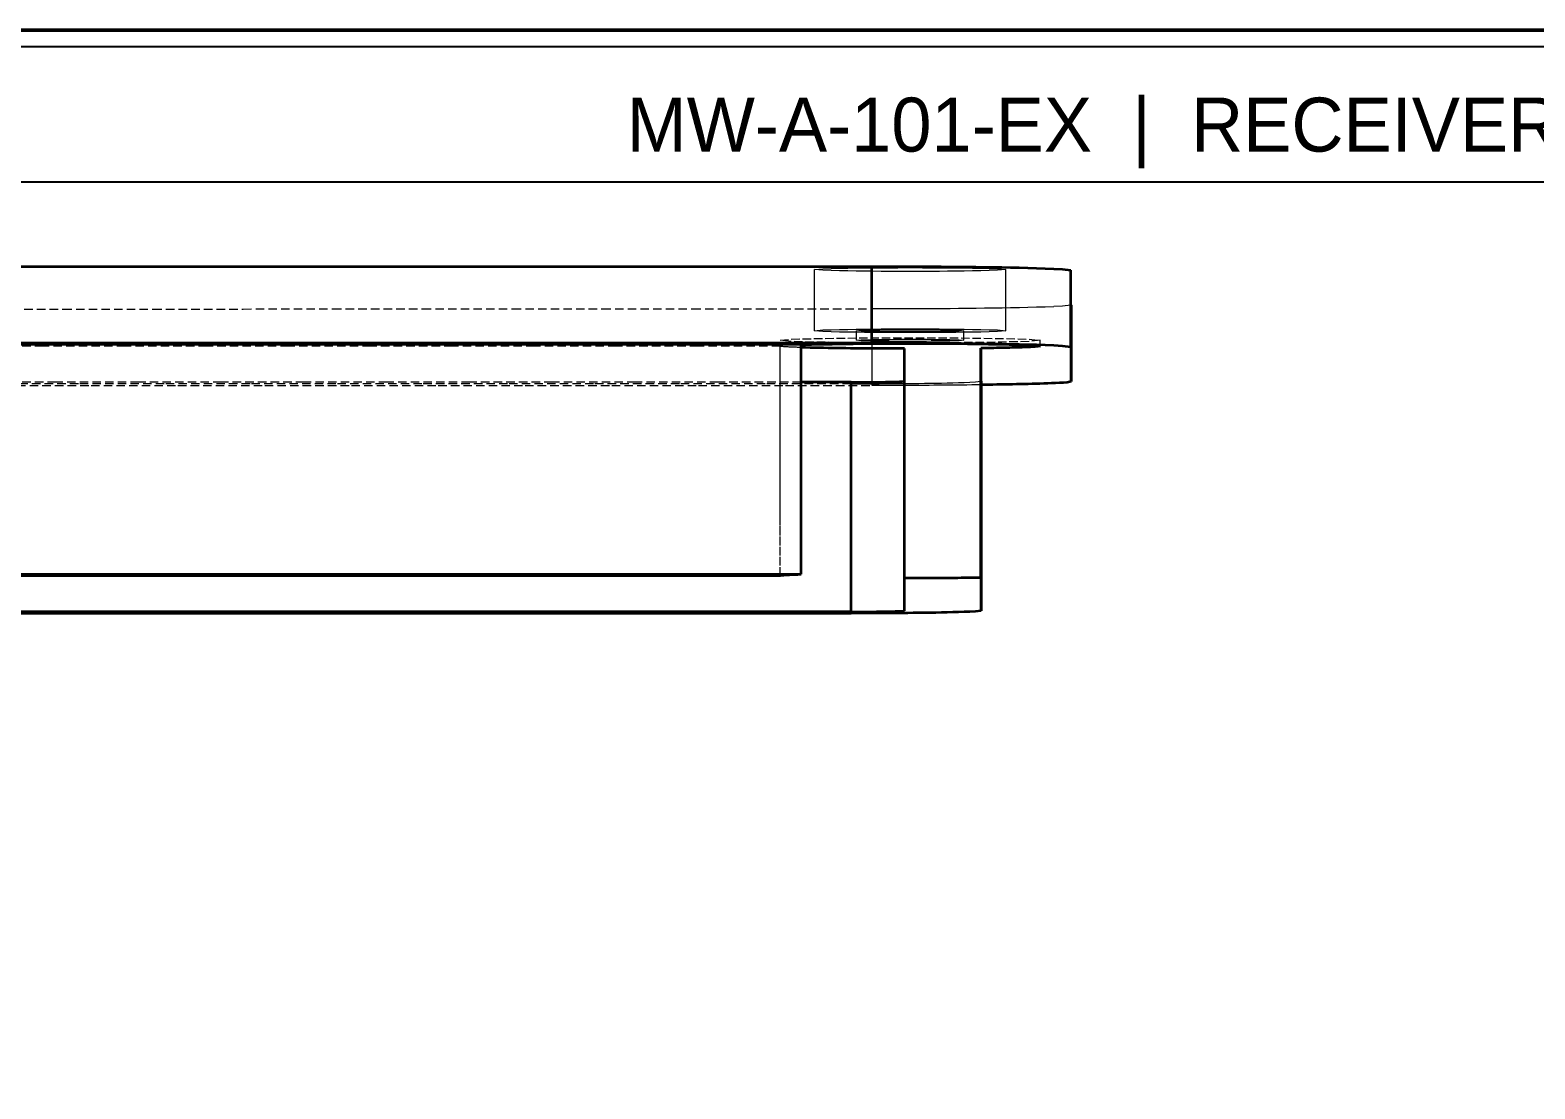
# Model space of a CAD drawing. Header units: millimetres. Extents: x 10 to 410, y 10 to 287.
# Drawn here: x 120.8 to 210, y 224.3 to 287 of the extents above; entities that cross this region are included whole.
import ezdxf
from ezdxf.enums import TextEntityAlignment as Align

# ---------------------------------------------------------------- set-up
doc = ezdxf.new("R2010")
doc.units = ezdxf.units.MM
doc.linetypes.add('DASHED', pattern=[0.75, 0.5, -0.25])
for name, color, linetype, lineweight in [('BORDER', 7, 'CONTINUOUS', 50), ('HIDDEN', 8, 'DASHED', 18), ('TITLE_BLOCK', 7, 'CONTINUOUS', 25), ('VISIBLE', 7, 'CONTINUOUS', 35)]:
    doc.layers.add(name, color=color, linetype=linetype, lineweight=lineweight)

msp = doc.modelspace()

# ---------------------------------------------------------------- linework, layer by layer
at = {"layer": 'BORDER'}
msp.add_lwpolyline([(10, 10), (410, 10), (410, 287), (10, 287)], close=True, dxfattribs=at)
at = {"layer": 'HIDDEN'}
for points in [[(167.316, 272.812), (167.805, 272.857), (168.298, 272.875), (168.791, 272.887), (169.284, 272.897), (169.777, 272.904), (170.271, 272.91), (170.764, 272.915), (171.257, 272.919), (171.751, 272.921), (172.244, 272.923), (172.738, 272.924), (173.231, 272.924), (173.724, 272.923), (174.218, 272.921), (174.711, 272.919), (175.204, 272.915), (175.698, 272.91), (176.191, 272.904), (176.684, 272.897), (177.178, 272.887), (177.671, 272.875), (178.164, 272.857), (178.653, 272.812)], [(178.653, 272.812), (178.165, 272.766), (177.672, 272.749), (177.178, 272.737), (176.685, 272.727), (176.192, 272.72), (175.699, 272.714), (175.205, 272.709), (174.712, 272.705), (174.219, 272.703), (173.725, 272.701), (173.232, 272.7), (172.738, 272.7), (172.245, 272.701), (171.752, 272.703), (171.258, 272.705), (170.765, 272.709), (170.272, 272.714), (169.778, 272.72), (169.285, 272.727), (168.792, 272.737), (168.298, 272.749), (167.805, 272.766), (167.316, 272.812)], [(167.316, 269.185), (167.316, 269.342), (167.316, 269.5), (167.316, 269.658), (167.316, 269.815), (167.316, 269.973), (167.316, 270.131), (167.316, 270.289), (167.316, 270.446), (167.316, 270.604), (167.316, 270.762), (167.316, 270.919), (167.316, 271.077), (167.316, 271.235), (167.316, 271.393), (167.316, 271.55), (167.316, 271.708), (167.316, 271.866), (167.316, 272.023), (167.316, 272.181), (167.316, 272.339), (167.316, 272.497), (167.316, 272.654), (167.316, 272.812)], [(178.653, 272.812), (178.653, 272.812), (178.653, 272.812), (178.653, 272.812), (178.653, 272.812), (178.653, 272.812), (178.653, 272.812), (178.653, 272.812), (178.653, 272.812), (178.653, 272.812), (178.653, 272.812), (178.653, 272.812), (178.653, 272.812), (178.653, 272.812), (178.653, 272.812), (178.653, 272.812), (178.653, 272.812), (178.653, 272.812), (178.653, 272.812), (178.653, 272.812), (178.653, 272.812), (178.653, 272.812), (178.653, 272.812), (178.653, 272.812)], [(178.653, 269.185), (178.653, 269.342), (178.653, 269.5), (178.653, 269.658), (178.653, 269.815), (178.653, 269.973), (178.653, 270.131), (178.653, 270.289), (178.653, 270.446), (178.653, 270.604), (178.653, 270.762), (178.653, 270.919), (178.653, 271.077), (178.653, 271.235), (178.653, 271.393), (178.653, 271.55), (178.653, 271.708), (178.653, 271.866), (178.653, 272.023), (178.653, 272.181), (178.653, 272.339), (178.653, 272.497), (178.653, 272.654), (178.653, 272.812)], [(182.508, 272.767), (182.509, 272.678), (182.509, 272.588), (182.51, 272.499), (182.51, 272.409), (182.511, 272.319), (182.511, 272.23), (182.511, 272.14), (182.512, 272.051), (182.512, 271.961), (182.513, 271.872), (182.513, 271.782), (182.514, 271.693), (182.514, 271.603), (182.514, 271.513), (182.515, 271.424), (182.515, 271.334), (182.516, 271.245), (182.516, 271.155), (182.517, 271.066), (182.517, 270.976), (182.517, 270.887), (182.518, 270.797), (182.518, 270.707)], [(48.284, 270.474), (53.607, 270.474), (58.931, 270.474), (64.255, 270.474), (69.578, 270.474), (74.902, 270.474), (80.226, 270.474), (85.55, 270.474), (90.873, 270.474), (96.197, 270.474), (101.521, 270.474), (106.844, 270.474), (112.168, 270.474), (117.492, 270.474), (122.815, 270.474), (128.139, 270.474), (133.463, 270.474), (138.786, 270.475), (144.11, 270.475), (149.434, 270.475), (154.757, 270.475), (160.081, 270.475), (165.405, 270.475), (170.728, 270.475)], [(182.508, 270.698), (182, 270.639), (181.489, 270.612), (180.977, 270.592), (180.464, 270.576), (179.952, 270.562), (179.44, 270.551), (178.927, 270.54), (178.415, 270.531), (177.903, 270.523), (177.39, 270.515), (176.878, 270.509), (176.365, 270.503), (175.853, 270.498), (175.341, 270.493), (174.828, 270.489), (174.316, 270.486), (173.803, 270.483), (173.291, 270.48), (172.778, 270.478), (172.266, 270.477), (171.753, 270.475), (171.241, 270.475), (170.728, 270.475)], [(170.728, 265.94), (170.728, 266.138), (170.728, 266.335), (170.728, 266.532), (170.728, 266.729), (170.728, 266.926), (170.728, 267.123), (170.728, 267.32), (170.728, 267.518), (170.728, 267.715), (170.728, 267.912), (170.728, 268.109), (170.728, 268.306), (170.728, 268.503), (170.728, 268.7), (170.728, 268.897), (170.728, 269.095), (170.728, 269.292), (170.728, 269.489), (170.728, 269.686), (170.728, 269.883), (170.728, 270.08), (170.728, 270.277), (170.728, 270.475)], [(167.316, 269.185), (167.805, 269.23), (168.298, 269.248), (168.791, 269.26), (169.284, 269.269), (169.777, 269.277), (170.271, 269.283), (170.764, 269.288), (171.257, 269.291), (171.751, 269.294), (172.244, 269.296), (172.738, 269.296), (173.231, 269.296), (173.724, 269.296), (174.218, 269.294), (174.711, 269.291), (175.204, 269.288), (175.698, 269.283), (176.191, 269.277), (176.684, 269.269), (177.178, 269.26), (177.671, 269.248), (178.164, 269.23), (178.653, 269.185)], [(165.275, 268.618), (165.94, 268.68), (166.61, 268.704), (167.281, 268.72), (167.952, 268.733), (168.623, 268.743), (169.294, 268.752), (169.965, 268.758), (170.636, 268.763), (171.307, 268.766), (171.978, 268.769), (172.649, 268.77), (173.32, 268.77), (173.991, 268.769), (174.662, 268.766), (175.332, 268.763), (176.003, 268.758), (176.674, 268.752), (177.345, 268.743), (178.016, 268.733), (178.687, 268.72), (179.358, 268.704), (180.029, 268.68), (180.694, 268.618)], [(180.694, 268.618), (180.03, 268.556), (179.359, 268.532), (178.688, 268.515), (178.017, 268.503), (177.347, 268.492), (176.676, 268.484), (176.005, 268.478), (175.334, 268.473), (174.663, 268.469), (173.992, 268.467), (173.321, 268.466), (172.65, 268.466), (171.979, 268.467), (171.308, 268.469), (170.637, 268.473), (169.966, 268.478), (169.295, 268.484), (168.624, 268.492), (167.953, 268.503), (167.282, 268.515), (166.611, 268.532), (165.941, 268.556), (165.275, 268.618)], [(165.275, 254.676), (165.275, 255.282), (165.275, 255.888), (165.275, 256.494), (165.275, 257.1), (165.275, 257.706), (165.275, 258.313), (165.275, 258.919), (165.275, 259.525), (165.275, 260.131), (165.275, 260.737), (165.275, 261.344), (165.275, 261.95), (165.275, 262.556), (165.275, 263.162), (165.275, 263.768), (165.275, 264.375), (165.275, 264.981), (165.275, 265.587), (165.275, 266.193), (165.275, 266.799), (165.275, 267.406), (165.275, 268.012), (165.275, 268.618)], [(178.653, 269.185), (178.165, 269.139), (177.672, 269.122), (177.178, 269.109), (176.685, 269.1), (176.192, 269.092), (175.699, 269.086), (175.205, 269.082), (174.712, 269.078), (174.219, 269.075), (173.725, 269.074), (173.232, 269.073), (172.738, 269.073), (172.245, 269.074), (171.752, 269.075), (171.258, 269.078), (170.765, 269.082), (170.272, 269.086), (169.778, 269.092), (169.285, 269.1), (168.792, 269.109), (168.298, 269.122), (167.805, 269.139), (167.316, 269.185)], [(169.81, 269.185), (170.084, 269.21), (170.36, 269.22), (170.636, 269.227), (170.912, 269.232), (171.189, 269.236), (171.465, 269.24), (171.741, 269.242), (172.017, 269.244), (172.294, 269.246), (172.57, 269.247), (172.846, 269.247), (173.123, 269.247), (173.399, 269.247), (173.675, 269.246), (173.951, 269.244), (174.228, 269.242), (174.504, 269.24), (174.78, 269.236), (175.057, 269.232), (175.333, 269.227), (175.609, 269.22), (175.885, 269.21), (176.159, 269.185)], [(176.159, 269.185), (175.885, 269.159), (175.609, 269.149), (175.333, 269.142), (175.057, 269.137), (174.781, 269.133), (174.504, 269.13), (174.228, 269.127), (173.952, 269.125), (173.676, 269.123), (173.399, 269.123), (173.123, 269.122), (172.847, 269.122), (172.571, 269.123), (172.294, 269.123), (172.018, 269.125), (171.742, 269.127), (171.465, 269.13), (171.189, 269.133), (170.913, 269.137), (170.637, 269.142), (170.36, 269.149), (170.084, 269.159), (169.81, 269.185)], [(169.81, 268.618), (169.81, 268.643), (169.81, 268.667), (169.81, 268.692), (169.81, 268.716), (169.81, 268.741), (169.81, 268.766), (169.81, 268.79), (169.81, 268.815), (169.81, 268.84), (169.81, 268.864), (169.81, 268.889), (169.81, 268.914), (169.81, 268.938), (169.81, 268.963), (169.81, 268.988), (169.81, 269.012), (169.81, 269.037), (169.81, 269.061), (169.81, 269.086), (169.81, 269.111), (169.81, 269.135), (169.81, 269.16), (169.81, 269.185)], [(169.81, 268.618), (170.084, 268.643), (170.36, 268.653), (170.636, 268.66), (170.912, 268.665), (171.189, 268.67), (171.465, 268.673), (171.741, 268.676), (172.017, 268.678), (172.294, 268.679), (172.57, 268.68), (172.846, 268.681), (173.123, 268.681), (173.399, 268.68), (173.675, 268.679), (173.951, 268.678), (174.228, 268.676), (174.504, 268.673), (174.78, 268.67), (175.057, 268.665), (175.333, 268.66), (175.609, 268.653), (175.885, 268.643), (176.159, 268.618)], [(176.159, 268.618), (175.885, 268.592), (175.609, 268.583), (175.333, 268.576), (175.057, 268.57), (174.781, 268.566), (174.504, 268.563), (174.228, 268.56), (173.952, 268.558), (173.676, 268.557), (173.399, 268.556), (173.123, 268.555), (172.847, 268.555), (172.571, 268.556), (172.294, 268.557), (172.018, 268.558), (171.742, 268.56), (171.465, 268.563), (171.189, 268.566), (170.913, 268.57), (170.637, 268.576), (170.36, 268.583), (170.084, 268.592), (169.81, 268.618)], [(176.159, 269.185), (176.159, 269.185), (176.159, 269.185), (176.159, 269.185), (176.159, 269.185), (176.159, 269.185), (176.159, 269.185), (176.159, 269.185), (176.159, 269.185), (176.159, 269.185), (176.159, 269.185), (176.159, 269.185), (176.159, 269.185), (176.159, 269.185), (176.159, 269.185), (176.159, 269.185), (176.159, 269.185), (176.159, 269.185), (176.159, 269.185), (176.159, 269.185), (176.159, 269.185), (176.159, 269.185), (176.159, 269.185), (176.159, 269.185)], [(176.159, 268.618), (176.159, 268.643), (176.159, 268.667), (176.159, 268.692), (176.159, 268.716), (176.159, 268.741), (176.159, 268.766), (176.159, 268.79), (176.159, 268.815), (176.159, 268.84), (176.159, 268.864), (176.159, 268.889), (176.159, 268.914), (176.159, 268.938), (176.159, 268.963), (176.159, 268.988), (176.159, 269.012), (176.159, 269.037), (176.159, 269.061), (176.159, 269.086), (176.159, 269.111), (176.159, 269.135), (176.159, 269.16), (176.159, 269.185)], [(176.159, 268.618), (176.159, 268.618), (176.159, 268.618), (176.159, 268.618), (176.159, 268.618), (176.159, 268.618), (176.159, 268.618), (176.159, 268.618), (176.159, 268.618), (176.159, 268.618), (176.159, 268.618), (176.159, 268.618), (176.159, 268.618), (176.159, 268.618), (176.159, 268.618), (176.159, 268.618), (176.159, 268.618), (176.159, 268.618), (176.159, 268.618), (176.159, 268.618), (176.159, 268.618), (176.159, 268.618), (176.159, 268.618), (176.159, 268.618)], [(178.653, 269.185), (178.653, 269.185), (178.653, 269.185), (178.653, 269.185), (178.653, 269.185), (178.653, 269.185), (178.653, 269.185), (178.653, 269.185), (178.653, 269.185), (178.653, 269.185), (178.653, 269.185), (178.653, 269.185), (178.653, 269.185), (178.653, 269.185), (178.653, 269.185), (178.653, 269.185), (178.653, 269.185), (178.653, 269.185), (178.653, 269.185), (178.653, 269.185), (178.653, 269.185), (178.653, 269.185), (178.653, 269.185), (178.653, 269.185)], [(180.694, 268.618), (180.694, 268.618), (180.694, 268.618), (180.694, 268.618), (180.694, 268.618), (180.694, 268.618), (180.694, 268.618), (180.694, 268.618), (180.694, 268.618), (180.694, 268.618), (180.694, 268.618), (180.694, 268.618), (180.694, 268.618), (180.694, 268.618), (180.694, 268.618), (180.694, 268.618), (180.694, 268.618), (180.694, 268.618), (180.694, 268.618), (180.694, 268.618), (180.694, 268.618), (180.694, 268.618), (180.694, 268.618), (180.694, 268.618)], [(180.694, 268.278), (180.694, 268.293), (180.694, 268.307), (180.694, 268.322), (180.694, 268.337), (180.694, 268.352), (180.694, 268.367), (180.694, 268.381), (180.694, 268.396), (180.694, 268.411), (180.694, 268.426), (180.694, 268.44), (180.694, 268.455), (180.694, 268.47), (180.694, 268.485), (180.694, 268.5), (180.694, 268.514), (180.694, 268.529), (180.694, 268.544), (180.694, 268.559), (180.694, 268.574), (180.694, 268.588), (180.694, 268.603), (180.694, 268.618)], [(165.283, 268.271), (160.432, 268.271), (155.58, 268.271), (150.729, 268.271), (145.878, 268.271), (141.027, 268.271), (136.176, 268.271), (131.325, 268.271), (126.474, 268.271), (121.623, 268.271), (116.772, 268.271), (111.92, 268.271), (107.069, 268.271), (102.218, 268.271), (97.367, 268.271), (92.516, 268.271), (87.665, 268.271), (82.814, 268.271), (77.963, 268.271), (73.111, 268.271), (68.26, 268.271), (63.409, 268.271), (58.558, 268.271), (53.707, 268.271)], [(165.283, 254.682), (165.283, 255.273), (165.283, 255.864), (165.283, 256.455), (165.283, 257.046), (165.283, 257.636), (165.283, 258.227), (165.283, 258.818), (165.283, 259.409), (165.283, 260), (165.283, 260.59), (165.283, 261.181), (165.283, 261.772), (165.283, 262.363), (165.283, 262.954), (165.283, 263.545), (165.283, 264.135), (165.283, 264.726), (165.283, 265.317), (165.283, 265.908), (165.283, 266.499), (165.283, 267.089), (165.283, 267.68), (165.283, 268.271)], [(166.516, 268.195), (166.462, 268.197), (166.408, 268.198), (166.355, 268.2), (166.301, 268.202), (166.247, 268.204), (166.193, 268.206), (166.14, 268.208), (166.086, 268.21), (166.032, 268.212), (165.979, 268.214), (165.925, 268.217), (165.871, 268.219), (165.817, 268.222), (165.764, 268.225), (165.71, 268.227), (165.656, 268.231), (165.603, 268.234), (165.549, 268.238), (165.495, 268.242), (165.442, 268.246), (165.388, 268.252), (165.335, 268.259), (165.283, 268.271)], [(172.655, 266.198), (172.654, 266.282), (172.654, 266.366), (172.653, 266.449), (172.653, 266.533), (172.653, 266.617), (172.652, 266.701), (172.652, 266.785), (172.651, 266.868), (172.651, 266.952), (172.651, 267.036), (172.65, 267.12), (172.65, 267.204), (172.649, 267.288), (172.649, 267.371), (172.649, 267.455), (172.648, 267.539), (172.648, 267.623), (172.647, 267.707), (172.647, 267.79), (172.647, 267.874), (172.646, 267.958), (172.646, 268.042), (172.645, 268.126)], [(52.473, 265.94), (57.614, 265.94), (62.756, 265.94), (67.898, 265.94), (73.039, 265.94), (78.181, 265.94), (83.322, 265.94), (88.464, 265.94), (93.605, 265.94), (98.747, 265.94), (103.888, 265.94), (109.03, 265.94), (114.171, 265.94), (119.313, 265.94), (124.455, 265.94), (129.596, 265.94), (134.738, 265.94), (139.879, 265.94), (145.021, 265.94), (150.162, 265.94), (155.304, 265.94), (160.445, 265.94), (165.587, 265.94), (170.728, 265.94)], [(169.481, 266.046), (164.394, 266.046), (159.307, 266.046), (154.22, 266.046), (149.134, 266.046), (144.047, 266.046), (138.96, 266.046), (133.873, 266.046), (128.786, 266.046), (123.699, 266.046), (118.613, 266.046), (113.526, 266.046), (108.439, 266.046), (103.352, 266.046), (98.265, 266.046), (93.179, 266.046), (88.092, 266.046), (83.005, 266.046), (77.918, 266.045), (72.831, 266.045), (67.744, 266.045), (62.658, 266.045), (57.571, 266.045), (52.484, 266.045)], [(166.516, 266.135), (161.612, 266.135), (156.707, 266.135), (151.803, 266.135), (146.899, 266.135), (141.995, 266.135), (137.09, 266.135), (132.186, 266.135), (127.282, 266.135), (122.377, 266.135), (117.473, 266.135), (112.569, 266.135), (107.664, 266.135), (102.76, 266.135), (97.856, 266.135), (92.952, 266.135), (88.047, 266.135), (83.143, 266.135), (78.239, 266.135), (73.334, 266.135), (68.43, 266.135), (63.526, 266.135), (58.622, 266.135), (53.717, 266.135)], [(169.481, 266.046), (169.816, 266.046), (170.151, 266.046), (170.486, 266.047), (170.821, 266.048), (171.155, 266.049), (171.49, 266.051), (171.825, 266.053), (172.16, 266.055), (172.495, 266.058), (172.83, 266.061), (173.165, 266.064), (173.5, 266.068), (173.835, 266.072), (174.17, 266.077), (174.505, 266.082), (174.839, 266.088), (175.174, 266.095), (175.509, 266.103), (175.844, 266.112), (176.179, 266.123), (176.513, 266.136), (176.848, 266.153), (177.18, 266.19)], [(169.481, 252.443), (169.481, 253.035), (169.481, 253.626), (169.481, 254.218), (169.481, 254.809), (169.481, 255.4), (169.481, 255.992), (169.481, 256.583), (169.481, 257.175), (169.481, 257.766), (169.481, 258.357), (169.481, 258.949), (169.481, 259.54), (169.481, 260.132), (169.481, 260.723), (169.481, 261.314), (169.481, 261.906), (169.481, 262.497), (169.481, 263.089), (169.481, 263.68), (169.481, 264.271), (169.481, 264.863), (169.481, 265.454), (169.481, 266.046)], [(177.19, 265.979), (176.909, 265.975), (176.628, 265.972), (176.347, 265.969), (176.066, 265.966), (175.785, 265.963), (175.504, 265.96), (175.223, 265.958), (174.942, 265.956), (174.661, 265.954), (174.38, 265.952), (174.1, 265.95), (173.819, 265.949), (173.538, 265.947), (173.257, 265.946), (172.976, 265.945), (172.695, 265.944), (172.414, 265.943), (172.133, 265.942), (171.852, 265.942), (171.571, 265.941), (171.29, 265.941), (171.009, 265.941), (170.728, 265.94)], [(172.645, 266.193), (172.646, 266.193), (172.646, 266.193), (172.647, 266.193), (172.647, 266.194), (172.648, 266.194), (172.648, 266.194), (172.648, 266.194), (172.649, 266.194), (172.649, 266.194), (172.65, 266.194), (172.65, 266.195), (172.651, 266.195), (172.651, 266.195), (172.652, 266.195), (172.652, 266.195), (172.652, 266.196), (172.653, 266.196), (172.653, 266.196), (172.654, 266.196), (172.654, 266.197), (172.654, 266.197), (172.655, 266.197), (172.655, 266.198)], [(172.655, 266.198), (172.655, 266.198), (172.655, 266.198), (172.655, 266.198), (172.655, 266.198), (172.655, 266.198), (172.655, 266.198), (172.655, 266.198), (172.655, 266.198), (172.655, 266.198), (172.655, 266.198), (172.655, 266.198), (172.655, 266.198), (172.655, 266.198), (172.655, 266.198), (172.655, 266.198), (172.655, 266.198), (172.655, 266.198), (172.655, 266.198), (172.655, 266.198), (172.655, 266.198), (172.655, 266.198), (172.655, 266.198), (172.655, 266.198)], [(172.655, 266.198), (172.655, 265.607), (172.655, 265.015), (172.655, 264.424), (172.655, 263.832), (172.655, 263.241), (172.655, 262.649), (172.655, 262.058), (172.655, 261.467), (172.655, 260.875), (172.655, 260.284), (172.655, 259.692), (172.655, 259.101), (172.655, 258.51), (172.655, 257.918), (172.655, 257.327), (172.655, 256.735), (172.655, 256.144), (172.655, 255.553), (172.655, 254.961), (172.655, 254.37), (172.655, 253.778), (172.655, 253.187), (172.655, 252.596)], [(172.655, 252.596), (172.655, 253.187), (172.655, 253.778), (172.655, 254.37), (172.655, 254.961), (172.655, 255.553), (172.655, 256.144), (172.655, 256.735), (172.655, 257.327), (172.655, 257.918), (172.655, 258.51), (172.655, 259.101), (172.655, 259.692), (172.655, 260.284), (172.655, 260.875), (172.655, 261.467), (172.655, 262.058), (172.655, 262.649), (172.655, 263.241), (172.655, 263.832), (172.655, 264.424), (172.655, 265.015), (172.655, 265.607), (172.655, 266.198)]]:
    msp.add_lwpolyline(points, dxfattribs=at)
at = {"layer": 'TITLE_BLOCK'}
msp.add_lwpolyline([(12, 278), (408, 278), (408, 286), (12, 286)], close=True, dxfattribs=at)
at = {"layer": 'VISIBLE'}
for points in [[(48.272, 273), (53.595, 273), (58.919, 273), (64.243, 273), (69.566, 273), (74.89, 273), (80.214, 273), (85.537, 273), (90.861, 273), (96.185, 273), (101.508, 273), (106.832, 273), (112.156, 273), (117.479, 273), (122.803, 273), (128.127, 273), (133.45, 273), (138.774, 273), (144.098, 273), (149.422, 273), (154.745, 273), (160.069, 273), (165.393, 273), (170.716, 273)], [(170.716, 273), (171.229, 273), (171.743, 272.999), (172.256, 272.998), (172.769, 272.996), (173.282, 272.994), (173.795, 272.992), (174.308, 272.989), (174.822, 272.985), (175.335, 272.981), (175.848, 272.977), (176.361, 272.972), (176.874, 272.966), (177.387, 272.959), (177.9, 272.952), (178.413, 272.944), (178.927, 272.934), (179.44, 272.924), (179.953, 272.912), (180.466, 272.898), (180.979, 272.882), (181.491, 272.862), (182.004, 272.835), (182.508, 272.767)], [(170.716, 268.466), (170.716, 268.663), (170.716, 268.86), (170.716, 269.057), (170.716, 269.254), (170.716, 269.452), (170.716, 269.649), (170.716, 269.846), (170.716, 270.043), (170.716, 270.24), (170.716, 270.437), (170.716, 270.634), (170.716, 270.832), (170.716, 271.029), (170.716, 271.226), (170.716, 271.423), (170.716, 271.62), (170.716, 271.817), (170.716, 272.014), (170.716, 272.211), (170.716, 272.409), (170.716, 272.606), (170.716, 272.803), (170.716, 273)], [(182.508, 268.233), (182.508, 268.43), (182.508, 268.627), (182.508, 268.824), (182.508, 269.022), (182.508, 269.219), (182.508, 269.416), (182.508, 269.613), (182.508, 269.81), (182.508, 270.007), (182.508, 270.204), (182.508, 270.402), (182.508, 270.599), (182.508, 270.796), (182.508, 270.993), (182.508, 271.19), (182.508, 271.387), (182.508, 271.584), (182.508, 271.782), (182.508, 271.979), (182.508, 272.176), (182.508, 272.373), (182.508, 272.57), (182.508, 272.767)], [(182.518, 270.707), (182.518, 270.707), (182.518, 270.706), (182.518, 270.706), (182.518, 270.705), (182.517, 270.704), (182.517, 270.704), (182.517, 270.703), (182.516, 270.703), (182.516, 270.703), (182.515, 270.702), (182.515, 270.702), (182.514, 270.701), (182.514, 270.701), (182.513, 270.701), (182.513, 270.7), (182.512, 270.7), (182.512, 270.7), (182.511, 270.699), (182.511, 270.699), (182.51, 270.699), (182.51, 270.698), (182.509, 270.698), (182.508, 270.698)], [(182.518, 270.707), (182.518, 270.707), (182.518, 270.707), (182.518, 270.707), (182.518, 270.707), (182.518, 270.707), (182.518, 270.707), (182.518, 270.707), (182.518, 270.707), (182.518, 270.707), (182.518, 270.707), (182.518, 270.707), (182.518, 270.707), (182.518, 270.707), (182.518, 270.707), (182.518, 270.707), (182.518, 270.707), (182.518, 270.707), (182.518, 270.707), (182.518, 270.707), (182.518, 270.707), (182.518, 270.707), (182.518, 270.707), (182.518, 270.707)], [(182.518, 266.173), (182.518, 266.37), (182.518, 266.568), (182.518, 266.765), (182.518, 266.962), (182.518, 267.159), (182.518, 267.356), (182.518, 267.553), (182.518, 267.75), (182.518, 267.948), (182.518, 268.145), (182.518, 268.342), (182.518, 268.539), (182.518, 268.736), (182.518, 268.933), (182.518, 269.13), (182.518, 269.327), (182.518, 269.525), (182.518, 269.722), (182.518, 269.919), (182.518, 270.116), (182.518, 270.313), (182.518, 270.51), (182.518, 270.707)], [(182.518, 270.707), (182.518, 270.51), (182.518, 270.313), (182.518, 270.116), (182.518, 269.919), (182.518, 269.722), (182.518, 269.525), (182.518, 269.327), (182.518, 269.13), (182.518, 268.933), (182.518, 268.736), (182.518, 268.539), (182.518, 268.342), (182.518, 268.145), (182.518, 267.948), (182.518, 267.75), (182.518, 267.553), (182.518, 267.356), (182.518, 267.159), (182.518, 266.962), (182.518, 266.765), (182.518, 266.568), (182.518, 266.37), (182.518, 266.173)], [(48.272, 268.466), (53.595, 268.466), (58.919, 268.466), (64.243, 268.466), (69.566, 268.466), (74.89, 268.466), (80.214, 268.466), (85.537, 268.466), (90.861, 268.466), (96.185, 268.466), (101.508, 268.466), (106.832, 268.466), (112.156, 268.466), (117.479, 268.466), (122.803, 268.466), (128.127, 268.466), (133.45, 268.466), (138.774, 268.466), (144.098, 268.466), (149.422, 268.466), (154.745, 268.466), (160.069, 268.466), (165.393, 268.466), (170.716, 268.466)], [(166.516, 268.361), (167.133, 268.377), (167.749, 268.39), (168.366, 268.4), (168.983, 268.408), (169.599, 268.415), (170.216, 268.42), (170.833, 268.424), (171.449, 268.427), (172.066, 268.429), (172.683, 268.43), (173.3, 268.43), (173.916, 268.429), (174.533, 268.427), (175.15, 268.424), (175.767, 268.42), (176.383, 268.414), (177, 268.408), (177.617, 268.4), (178.234, 268.389), (178.85, 268.377), (179.467, 268.36), (180.083, 268.337), (180.694, 268.278)], [(170.716, 268.466), (171.229, 268.466), (171.743, 268.465), (172.256, 268.464), (172.769, 268.462), (173.282, 268.46), (173.795, 268.458), (174.308, 268.455), (174.822, 268.451), (175.335, 268.447), (175.848, 268.443), (176.361, 268.437), (176.874, 268.432), (177.387, 268.425), (177.9, 268.418), (178.413, 268.409), (178.927, 268.4), (179.44, 268.39), (179.953, 268.378), (180.466, 268.364), (180.979, 268.348), (181.491, 268.328), (182.004, 268.3), (182.508, 268.233)], [(166.516, 268.361), (161.558, 268.361), (156.599, 268.361), (151.641, 268.361), (146.682, 268.361), (141.724, 268.361), (136.766, 268.361), (131.807, 268.361), (126.849, 268.361), (121.89, 268.361), (116.932, 268.361), (111.974, 268.361), (107.015, 268.361), (102.057, 268.361), (97.098, 268.361), (92.14, 268.361), (87.182, 268.361), (82.223, 268.361), (77.265, 268.36), (72.306, 268.36), (67.348, 268.36), (62.39, 268.36), (57.431, 268.36), (52.473, 268.36)], [(166.516, 254.758), (166.516, 255.35), (166.516, 255.941), (166.516, 256.533), (166.516, 257.124), (166.516, 257.715), (166.516, 258.307), (166.516, 258.898), (166.516, 259.49), (166.516, 260.081), (166.516, 260.672), (166.516, 261.264), (166.516, 261.855), (166.516, 262.447), (166.516, 263.038), (166.516, 263.629), (166.516, 264.221), (166.516, 264.812), (166.516, 265.404), (166.516, 265.995), (166.516, 266.586), (166.516, 267.178), (166.516, 267.769), (166.516, 268.361)], [(172.645, 268.126), (172.379, 268.126), (172.112, 268.127), (171.846, 268.127), (171.579, 268.128), (171.313, 268.129), (171.046, 268.13), (170.78, 268.132), (170.513, 268.134), (170.247, 268.136), (169.98, 268.138), (169.714, 268.14), (169.447, 268.143), (169.181, 268.145), (168.914, 268.149), (168.648, 268.152), (168.381, 268.156), (168.115, 268.16), (167.848, 268.164), (167.582, 268.169), (167.315, 268.175), (167.049, 268.181), (166.782, 268.187), (166.516, 268.195)], [(172.645, 254.523), (172.645, 255.115), (172.645, 255.706), (172.645, 256.298), (172.645, 256.889), (172.645, 257.48), (172.645, 258.072), (172.645, 258.663), (172.645, 259.255), (172.645, 259.846), (172.645, 260.437), (172.645, 261.029), (172.645, 261.62), (172.645, 262.212), (172.645, 262.803), (172.645, 263.394), (172.645, 263.986), (172.645, 264.577), (172.645, 265.169), (172.645, 265.76), (172.645, 266.352), (172.645, 266.943), (172.645, 267.534), (172.645, 268.126)], [(180.694, 268.278), (180.546, 268.248), (180.394, 268.236), (180.241, 268.226), (180.088, 268.219), (179.935, 268.212), (179.782, 268.206), (179.629, 268.201), (179.476, 268.196), (179.323, 268.191), (179.17, 268.187), (179.017, 268.183), (178.864, 268.179), (178.711, 268.176), (178.558, 268.173), (178.405, 268.17), (178.252, 268.167), (178.099, 268.164), (177.946, 268.161), (177.792, 268.159), (177.639, 268.156), (177.486, 268.154), (177.333, 268.152), (177.18, 268.15)], [(177.19, 266.198), (177.189, 266.283), (177.189, 266.368), (177.188, 266.453), (177.188, 266.537), (177.188, 266.622), (177.187, 266.707), (177.187, 266.792), (177.186, 266.877), (177.186, 266.962), (177.185, 267.047), (177.185, 267.132), (177.185, 267.216), (177.184, 267.301), (177.184, 267.386), (177.183, 267.471), (177.183, 267.556), (177.183, 267.641), (177.182, 267.726), (177.182, 267.811), (177.181, 267.895), (177.181, 267.98), (177.181, 268.065), (177.18, 268.15)], [(177.18, 254.548), (177.18, 255.139), (177.18, 255.731), (177.18, 256.322), (177.18, 256.913), (177.18, 257.505), (177.18, 258.096), (177.18, 258.688), (177.18, 259.279), (177.18, 259.87), (177.18, 260.462), (177.18, 261.053), (177.18, 261.645), (177.18, 262.236), (177.18, 262.827), (177.18, 263.419), (177.18, 264.01), (177.18, 264.602), (177.18, 265.193), (177.18, 265.784), (177.18, 266.376), (177.18, 266.967), (177.18, 267.559), (177.18, 268.15)], [(180.694, 268.278), (180.694, 268.278), (180.694, 268.278), (180.694, 268.278), (180.694, 268.278), (180.694, 268.278), (180.694, 268.278), (180.694, 268.278), (180.694, 268.278), (180.694, 268.278), (180.694, 268.278), (180.694, 268.278), (180.694, 268.278), (180.694, 268.278), (180.694, 268.278), (180.694, 268.278), (180.694, 268.278), (180.694, 268.278), (180.694, 268.278), (180.694, 268.278), (180.694, 268.278), (180.694, 268.278), (180.694, 268.278), (180.694, 268.278)], [(182.508, 268.233), (182.509, 268.144), (182.509, 268.054), (182.51, 267.964), (182.51, 267.875), (182.511, 267.785), (182.511, 267.696), (182.511, 267.606), (182.512, 267.517), (182.512, 267.427), (182.513, 267.338), (182.513, 267.248), (182.514, 267.158), (182.514, 267.069), (182.514, 266.979), (182.515, 266.89), (182.515, 266.8), (182.516, 266.711), (182.516, 266.621), (182.517, 266.532), (182.517, 266.442), (182.517, 266.352), (182.518, 266.263), (182.518, 266.173)], [(169.48, 266.135), (169.352, 266.135), (169.223, 266.135), (169.094, 266.135), (168.965, 266.135), (168.836, 266.135), (168.707, 266.135), (168.578, 266.135), (168.449, 266.135), (168.32, 266.135), (168.192, 266.135), (168.063, 266.135), (167.934, 266.135), (167.805, 266.135), (167.676, 266.135), (167.547, 266.135), (167.418, 266.135), (167.289, 266.135), (167.16, 266.135), (167.032, 266.135), (166.903, 266.135), (166.774, 266.135), (166.645, 266.135), (166.516, 266.135)], [(169.48, 266.135), (169.618, 266.135), (169.756, 266.135), (169.893, 266.136), (170.031, 266.136), (170.169, 266.137), (170.306, 266.137), (170.444, 266.138), (170.582, 266.139), (170.719, 266.14), (170.857, 266.141), (170.995, 266.143), (171.132, 266.144), (171.27, 266.146), (171.408, 266.148), (171.545, 266.15), (171.683, 266.153), (171.821, 266.156), (171.958, 266.159), (172.096, 266.162), (172.233, 266.167), (172.371, 266.172), (172.508, 266.179), (172.645, 266.193)], [(169.48, 252.533), (169.48, 253.124), (169.48, 253.716), (169.48, 254.307), (169.48, 254.899), (169.48, 255.49), (169.48, 256.081), (169.48, 256.673), (169.48, 257.264), (169.48, 257.856), (169.48, 258.447), (169.48, 259.038), (169.48, 259.63), (169.48, 260.221), (169.48, 260.813), (169.48, 261.404), (169.48, 261.995), (169.48, 262.587), (169.48, 263.178), (169.48, 263.77), (169.48, 264.361), (169.48, 264.952), (169.48, 265.544), (169.48, 266.135)], [(177.18, 266.19), (177.181, 266.191), (177.181, 266.191), (177.182, 266.191), (177.182, 266.191), (177.183, 266.191), (177.183, 266.192), (177.184, 266.192), (177.184, 266.192), (177.185, 266.192), (177.185, 266.193), (177.186, 266.193), (177.186, 266.193), (177.187, 266.194), (177.187, 266.194), (177.187, 266.194), (177.188, 266.195), (177.188, 266.195), (177.189, 266.195), (177.189, 266.196), (177.189, 266.196), (177.189, 266.197), (177.19, 266.197), (177.19, 266.198)], [(177.19, 266.198), (177.19, 266.198), (177.19, 266.198), (177.19, 266.198), (177.19, 266.198), (177.19, 266.198), (177.19, 266.198), (177.19, 266.198), (177.19, 266.198), (177.19, 266.198), (177.19, 266.198), (177.19, 266.198), (177.19, 266.198), (177.19, 266.198), (177.19, 266.198), (177.19, 266.198), (177.19, 266.198), (177.19, 266.198), (177.19, 266.198), (177.19, 266.198), (177.19, 266.198), (177.19, 266.198), (177.19, 266.198), (177.19, 266.198)], [(177.19, 252.596), (177.19, 253.187), (177.19, 253.778), (177.19, 254.37), (177.19, 254.961), (177.19, 255.553), (177.19, 256.144), (177.19, 256.735), (177.19, 257.327), (177.19, 257.918), (177.19, 258.51), (177.19, 259.101), (177.19, 259.692), (177.19, 260.284), (177.19, 260.875), (177.19, 261.467), (177.19, 262.058), (177.19, 262.649), (177.19, 263.241), (177.19, 263.832), (177.19, 264.424), (177.19, 265.015), (177.19, 265.607), (177.19, 266.198)], [(177.19, 266.198), (177.19, 265.607), (177.19, 265.015), (177.19, 264.424), (177.19, 263.832), (177.19, 263.241), (177.19, 262.649), (177.19, 262.058), (177.19, 261.467), (177.19, 260.875), (177.19, 260.284), (177.19, 259.692), (177.19, 259.101), (177.19, 258.51), (177.19, 257.918), (177.19, 257.327), (177.19, 256.735), (177.19, 256.144), (177.19, 255.553), (177.19, 254.961), (177.19, 254.37), (177.19, 253.778), (177.19, 253.187), (177.19, 252.596)], [(182.518, 266.173), (182.294, 266.128), (182.063, 266.109), (181.831, 266.095), (181.599, 266.083), (181.367, 266.073), (181.135, 266.064), (180.903, 266.056), (180.671, 266.048), (180.439, 266.041), (180.207, 266.035), (179.975, 266.029), (179.743, 266.023), (179.511, 266.018), (179.279, 266.013), (179.047, 266.008), (178.815, 266.004), (178.582, 266), (178.35, 265.996), (178.118, 265.992), (177.886, 265.988), (177.654, 265.985), (177.422, 265.982), (177.19, 265.979)], [(182.518, 266.173), (182.518, 266.173), (182.518, 266.173), (182.518, 266.173), (182.518, 266.173), (182.518, 266.173), (182.518, 266.173), (182.518, 266.173), (182.518, 266.173), (182.518, 266.173), (182.518, 266.173), (182.518, 266.173), (182.518, 266.173), (182.518, 266.173), (182.518, 266.173), (182.518, 266.173), (182.518, 266.173), (182.518, 266.173), (182.518, 266.173), (182.518, 266.173), (182.518, 266.173), (182.518, 266.173), (182.518, 266.173), (182.518, 266.173)], [(52.473, 254.758), (57.431, 254.758), (62.39, 254.758), (67.348, 254.758), (72.306, 254.758), (77.265, 254.758), (82.223, 254.758), (87.182, 254.758), (92.14, 254.758), (97.098, 254.758), (102.057, 254.758), (107.015, 254.758), (111.974, 254.758), (116.932, 254.758), (121.89, 254.758), (126.849, 254.758), (131.807, 254.758), (136.766, 254.758), (141.724, 254.758), (146.682, 254.758), (151.641, 254.758), (156.599, 254.758), (161.558, 254.758), (166.516, 254.758)], [(165.283, 254.669), (161.083, 254.669), (156.882, 254.669), (152.682, 254.669), (148.482, 254.669), (144.282, 254.669), (140.082, 254.669), (135.882, 254.669), (131.682, 254.669), (127.482, 254.669), (123.282, 254.669), (119.081, 254.669), (114.881, 254.669), (110.681, 254.669), (106.481, 254.669), (102.281, 254.669), (98.081, 254.669), (93.881, 254.669), (89.681, 254.669), (85.48, 254.669), (81.28, 254.669), (77.08, 254.669), (72.88, 254.669), (68.68, 254.669)], [(165.275, 254.676), (165.325, 254.693), (165.379, 254.7), (165.433, 254.706), (165.487, 254.711), (165.541, 254.715), (165.595, 254.719), (165.649, 254.722), (165.703, 254.726), (165.757, 254.729), (165.811, 254.731), (165.866, 254.734), (165.92, 254.736), (165.974, 254.739), (166.028, 254.741), (166.082, 254.743), (166.137, 254.745), (166.191, 254.747), (166.245, 254.749), (166.299, 254.751), (166.353, 254.753), (166.408, 254.755), (166.462, 254.757), (166.516, 254.758)], [(165.283, 254.669), (165.282, 254.669), (165.282, 254.669), (165.281, 254.669), (165.281, 254.67), (165.281, 254.67), (165.28, 254.67), (165.28, 254.67), (165.279, 254.67), (165.279, 254.671), (165.279, 254.671), (165.278, 254.671), (165.278, 254.671), (165.278, 254.672), (165.277, 254.672), (165.277, 254.672), (165.277, 254.673), (165.276, 254.673), (165.276, 254.673), (165.276, 254.674), (165.276, 254.674), (165.275, 254.675), (165.275, 254.675), (165.275, 254.676)], [(165.283, 254.669), (165.283, 254.669), (165.283, 254.67), (165.283, 254.671), (165.283, 254.671), (165.283, 254.672), (165.283, 254.672), (165.283, 254.673), (165.283, 254.673), (165.283, 254.674), (165.283, 254.675), (165.283, 254.675), (165.283, 254.676), (165.283, 254.676), (165.283, 254.677), (165.283, 254.678), (165.283, 254.678), (165.283, 254.679), (165.283, 254.679), (165.283, 254.68), (165.283, 254.68), (165.283, 254.681), (165.283, 254.682), (165.283, 254.682)], [(177.18, 254.548), (176.983, 254.545), (176.786, 254.543), (176.589, 254.541), (176.392, 254.539), (176.194, 254.537), (175.997, 254.535), (175.8, 254.534), (175.603, 254.532), (175.406, 254.531), (175.209, 254.53), (175.011, 254.529), (174.814, 254.528), (174.617, 254.527), (174.42, 254.526), (174.223, 254.525), (174.026, 254.525), (173.828, 254.524), (173.631, 254.524), (173.434, 254.524), (173.237, 254.523), (173.04, 254.523), (172.842, 254.523), (172.645, 254.523)], [(172.655, 252.596), (172.654, 252.679), (172.654, 252.763), (172.653, 252.847), (172.653, 252.931), (172.653, 253.015), (172.652, 253.099), (172.652, 253.182), (172.651, 253.266), (172.651, 253.35), (172.651, 253.434), (172.65, 253.518), (172.65, 253.601), (172.649, 253.685), (172.649, 253.769), (172.649, 253.853), (172.648, 253.937), (172.648, 254.021), (172.647, 254.104), (172.647, 254.188), (172.647, 254.272), (172.646, 254.356), (172.646, 254.44), (172.645, 254.523)], [(177.18, 254.548), (177.181, 254.463), (177.181, 254.378), (177.181, 254.293), (177.182, 254.208), (177.182, 254.123), (177.183, 254.039), (177.183, 253.954), (177.183, 253.869), (177.184, 253.784), (177.184, 253.699), (177.185, 253.614), (177.185, 253.529), (177.185, 253.444), (177.186, 253.36), (177.186, 253.275), (177.187, 253.19), (177.187, 253.105), (177.188, 253.02), (177.188, 252.935), (177.188, 252.85), (177.189, 252.765), (177.189, 252.68), (177.19, 252.596)], [(52.484, 252.443), (57.571, 252.443), (62.658, 252.443), (67.744, 252.443), (72.831, 252.443), (77.918, 252.443), (83.005, 252.443), (88.092, 252.443), (93.179, 252.443), (98.265, 252.443), (103.352, 252.443), (108.439, 252.443), (113.526, 252.443), (118.613, 252.443), (123.699, 252.443), (128.786, 252.443), (133.873, 252.443), (138.96, 252.443), (144.047, 252.443), (149.134, 252.443), (154.22, 252.443), (159.307, 252.443), (164.394, 252.443), (169.481, 252.443)], [(169.48, 252.533), (164.447, 252.533), (159.414, 252.533), (154.381, 252.533), (149.348, 252.533), (144.315, 252.533), (139.281, 252.533), (134.248, 252.533), (129.215, 252.533), (124.182, 252.533), (119.149, 252.533), (114.115, 252.533), (109.082, 252.533), (104.049, 252.533), (99.016, 252.533), (93.983, 252.533), (88.95, 252.533), (83.916, 252.533), (78.883, 252.533), (73.85, 252.533), (68.817, 252.533), (63.784, 252.533), (58.75, 252.533), (53.717, 252.533)], [(169.48, 252.533), (169.619, 252.533), (169.757, 252.533), (169.895, 252.533), (170.033, 252.534), (170.171, 252.534), (170.309, 252.535), (170.447, 252.536), (170.585, 252.537), (170.724, 252.538), (170.862, 252.539), (171, 252.541), (171.138, 252.542), (171.276, 252.544), (171.414, 252.546), (171.552, 252.548), (171.69, 252.551), (171.829, 252.553), (171.967, 252.557), (172.105, 252.56), (172.243, 252.565), (172.381, 252.57), (172.519, 252.577), (172.655, 252.596)], [(177.19, 252.596), (176.86, 252.552), (176.525, 252.534), (176.19, 252.521), (175.854, 252.51), (175.519, 252.501), (175.184, 252.493), (174.848, 252.486), (174.513, 252.48), (174.177, 252.475), (173.842, 252.47), (173.507, 252.466), (173.171, 252.462), (172.836, 252.459), (172.5, 252.456), (172.165, 252.453), (171.829, 252.451), (171.494, 252.449), (171.158, 252.447), (170.823, 252.446), (170.487, 252.445), (170.152, 252.444), (169.816, 252.444), (169.481, 252.443)], [(172.655, 252.596), (172.655, 252.596), (172.655, 252.596), (172.655, 252.596), (172.655, 252.596), (172.655, 252.596), (172.655, 252.596), (172.655, 252.596), (172.655, 252.596), (172.655, 252.596), (172.655, 252.596), (172.655, 252.596), (172.655, 252.596), (172.655, 252.596), (172.655, 252.596), (172.655, 252.596), (172.655, 252.596), (172.655, 252.596), (172.655, 252.596), (172.655, 252.596), (172.655, 252.596), (172.655, 252.596), (172.655, 252.596), (172.655, 252.596)], [(172.655, 252.596), (172.655, 252.596), (172.655, 252.596), (172.655, 252.596), (172.655, 252.596), (172.655, 252.596), (172.655, 252.596), (172.655, 252.596), (172.655, 252.596), (172.655, 252.596), (172.655, 252.596), (172.655, 252.596), (172.655, 252.596), (172.655, 252.596), (172.655, 252.596), (172.655, 252.596), (172.655, 252.596), (172.655, 252.596), (172.655, 252.596), (172.655, 252.596), (172.655, 252.596), (172.655, 252.596), (172.655, 252.596), (172.655, 252.596)], [(177.19, 252.596), (177.19, 252.596), (177.19, 252.596), (177.19, 252.596), (177.19, 252.596), (177.19, 252.596), (177.19, 252.596), (177.19, 252.596), (177.19, 252.596), (177.19, 252.596), (177.19, 252.596), (177.19, 252.596), (177.19, 252.596), (177.19, 252.596), (177.19, 252.596), (177.19, 252.596), (177.19, 252.596), (177.19, 252.596), (177.19, 252.596), (177.19, 252.596), (177.19, 252.596), (177.19, 252.596), (177.19, 252.596), (177.19, 252.596)]]:
    msp.add_lwpolyline(points, dxfattribs=at)

# ---------------------------------------------------------------- texts
at = {"layer": 'TITLE_BLOCK'}
msp.add_text('MW-A-101-EX  |  RECEIVER ENCLOSURE EXPLODED', height=3.2, dxfattribs=at).set_placement((210, 281.4), align=Align.MIDDLE_CENTER)

doc.saveas('drawing.dxf')
